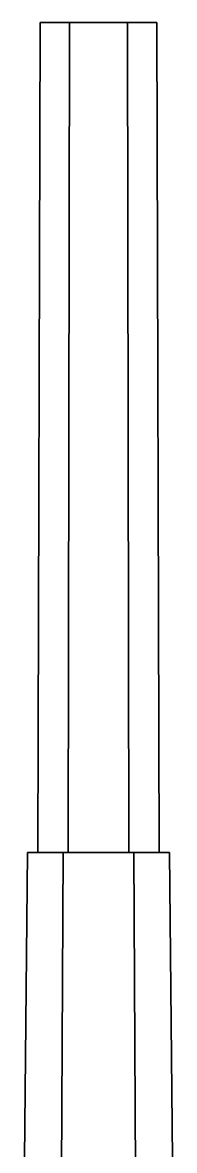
# Model space of a CAD drawing. Header units: millimetres. Extents: x -1.09 to 1.09, y -4.88 to 3.65.
# Drawn here: x -0.15 to 0.15, y 1.421 to 3.65 of the extents above; entities that cross this region are included whole.
import ezdxf

# ---------------------------------------------------------------- set-up
doc = ezdxf.new("R2010")
doc.units = ezdxf.units.MM
doc.layers.add('gun', color=1, linetype='Continuous')

msp = doc.modelspace()

# ---------------------------------------------------------------- linework, layer by layer
at = {"layer": 'gun'}
for points in [[(-0.0575, 3.65, 1.6396), (-0.115, 3.65, 1.54), (-0.12, 2.01, 1.54), (-0.06, 2.01, 1.6439)], [(-0.115, 3.65, 1.54), (-0.0575, 3.65, 1.4404), (-0.06, 2.01, 1.4361), (-0.12, 2.01, 1.54)], [(0.115, 3.65, 1.54), (-0.115, 3.65, 1.54), (-0.0575, 3.65, 1.6396), (0.0575, 3.65, 1.6396)], [(0.0575, 3.65, 1.4404), (-0.0575, 3.65, 1.4404), (-0.115, 3.65, 1.54), (0.115, 3.65, 1.54)], [(0.0575, 3.65, 1.6396), (-0.0575, 3.65, 1.6396), (-0.06, 2.01, 1.6439), (0.06, 2.01, 1.6439)], [(-0.0575, 3.65, 1.4404), (0.0575, 3.65, 1.4404), (0.06, 2.01, 1.4361), (-0.06, 2.01, 1.4361)], [(0.115, 3.65, 1.54), (0.0575, 3.65, 1.6396), (0.06, 2.01, 1.6439), (0.12, 2.01, 1.54)], [(0.0575, 3.65, 1.4404), (0.115, 3.65, 1.54), (0.12, 2.01, 1.54), (0.06, 2.01, 1.4361)], [(-0.07, 2.01, 1.6612), (-0.14, 2.01, 1.54), (-0.15, 1, 1.54), (-0.075, 1, 1.6699)], [(-0.14, 2.01, 1.54), (-0.07, 2.01, 1.4188), (-0.075, 1, 1.4101), (-0.15, 1, 1.54)], [(0.14, 2.01, 1.54), (-0.14, 2.01, 1.54), (-0.07, 2.01, 1.6612), (0.07, 2.01, 1.6612)], [(0.07, 2.01, 1.4188), (-0.07, 2.01, 1.4188), (-0.14, 2.01, 1.54), (0.14, 2.01, 1.54)], [(0.07, 2.01, 1.6612), (-0.07, 2.01, 1.6612), (-0.075, 1, 1.6699), (0.075, 1, 1.6699)], [(-0.07, 2.01, 1.4188), (0.07, 2.01, 1.4188), (0.075, 1, 1.4101), (-0.075, 1, 1.4101)], [(0.14, 2.01, 1.54), (0.07, 2.01, 1.6612), (0.075, 1, 1.6699), (0.15, 1, 1.54)], [(0.07, 2.01, 1.4188), (0.14, 2.01, 1.54), (0.15, 1, 1.54), (0.075, 1, 1.4101)]]:
    msp.add_3dface(points, dxfattribs=at)

doc.saveas('drawing.dxf')
